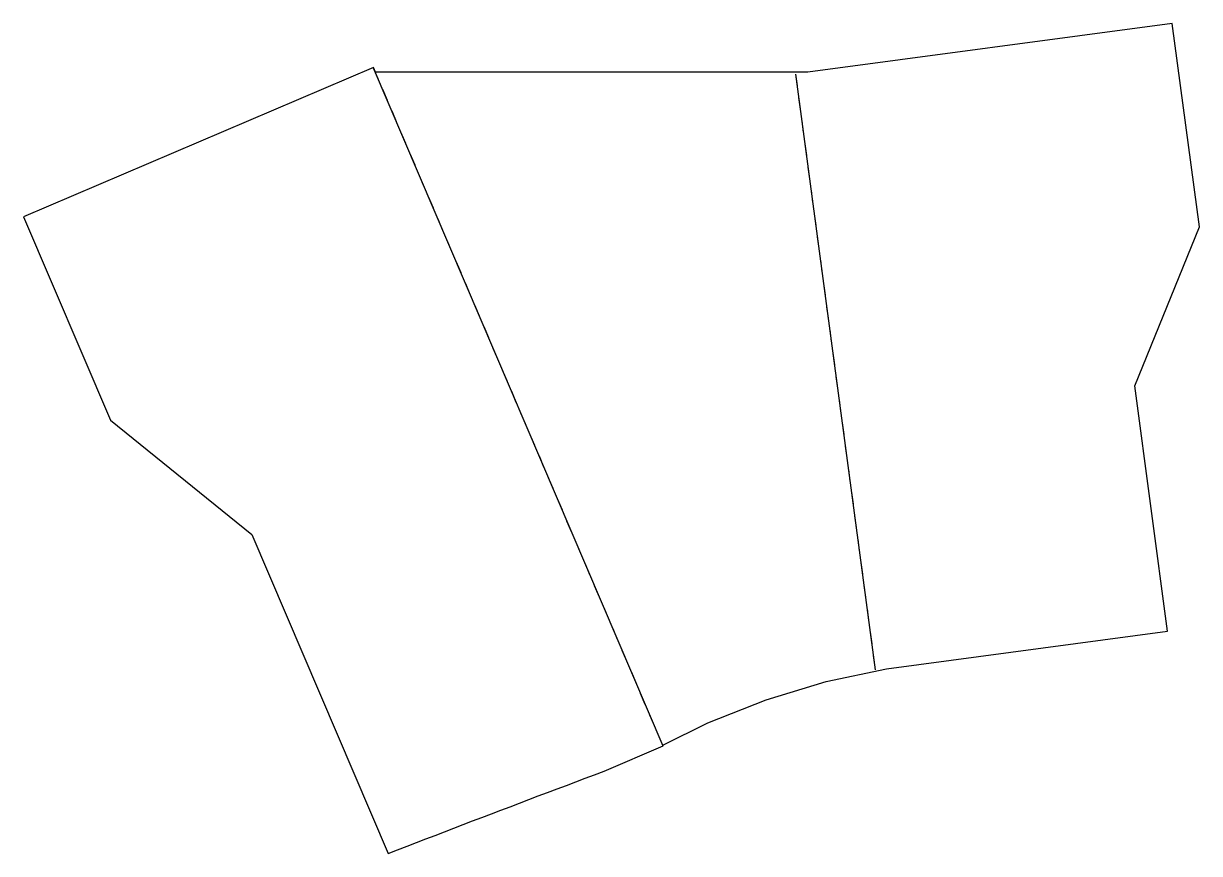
# Model space of a CAD drawing. Header units: metres. Extents: x 0 to 301, y 0 to 212.
import ezdxf

# ---------------------------------------------------------------- set-up
doc = ezdxf.new("R2010")
doc.units = ezdxf.units.M

msp = doc.modelspace()

# ---------------------------------------------------------------- linework, layer by layer
at = {"layer": 'CUT'}
msp.add_lwpolyline([(-0.09843, 162.79632), (22.12194, 110.75616), (58.31847, 81.53762), (93.17481, -0.09604), (95.63809, 0.85472), (98.03413, 1.77854), (100.4305, 2.70149), (102.82722, 3.62354), (105.22428, 4.54468), (107.62169, 5.46489), (110.01946, 6.38416), (112.4176, 7.30247), (114.81611, 8.21979), (117.21501, 9.13612), (119.61428, 10.05143), (122.01395, 10.96571), (124.41402, 11.87894), (126.8145, 12.7911), (129.21539, 13.70218), (131.6167, 14.61215), (134.01843, 15.52101), (136.4206, 16.42873), (138.8232, 17.33529), (141.22625, 18.24068), (143.62976, 19.14488), (146.03372, 20.04788), (148.43974, 20.95024), (163.56729, 27.40948), (163.49324, 27.58289), (174.9686, 33.29042), (189.90109, 39.21359), (205.27751, 43.86429), (220.71906, 47.15219), (220.71544, 47.17313), (292.63722, 56.79929), (284.24366, 119.51172), (300.80885, 160.19078), (293.84262, 212.2389), (200.57391, 199.75567), (200.5739, 199.75581), (89.97799, 199.75581), (89.43564, 201.02602), (-0.09843, 162.79632)], close=True, dxfattribs=at)
at = {"layer": 'SCORE'}
for p, q in [((89.39611, 200.92759), (90.57417, 198.16858)), ((197.43304, 199.25962), (197.83102, 196.28614)), ((91.75223, 195.40956), (92.93029, 192.65054)), ((198.229, 193.31265), (198.62697, 190.33917)), ((94.10835, 189.89152), (95.28641, 187.13251)), ((199.02495, 187.36568), (199.42293, 184.3922)), ((96.46446, 184.37349), (97.64252, 181.61447)), ((199.82091, 181.41871), (200.21888, 178.44523)), ((98.82058, 178.85545), (99.99864, 176.09644)), ((200.61686, 175.47174), (201.01484, 172.49826)), ((101.1767, 173.33742), (102.35476, 170.5784)), ((201.41281, 169.52477), (201.81079, 166.55129)), ((103.53282, 167.81938), (104.71088, 165.06037)), ((202.20877, 163.5778), (202.60675, 160.60432)), ((105.88894, 162.30135), (107.067, 159.54233)), ((108.24505, 156.78332), (109.42311, 154.0243)), ((203.00472, 157.63083), (203.4027, 154.65735)), ((110.60117, 151.26528), (111.77923, 148.50626)), ((203.80068, 151.68386), (204.19866, 148.71038)), ((112.95729, 145.74725), (114.13535, 142.98823)), ((204.59663, 145.73689), (204.99461, 142.76341)), ((115.31341, 140.22921), (116.49147, 137.47019)), ((205.39259, 139.78992), (205.79057, 136.81644)), ((117.66953, 134.71118), (118.84758, 131.95216)), ((206.18854, 133.84295), (206.58652, 130.86947)), ((120.02564, 129.19314), (121.2037, 126.43412)), ((206.9845, 127.89598), (207.38247, 124.92249)), ((122.38176, 123.67511), (123.55982, 120.91609)), ((207.78045, 121.94901), (208.17843, 118.97552)), ((124.73788, 118.15707), (125.91594, 115.39805)), ((208.57641, 116.00204), (208.97438, 113.02855)), ((127.094, 112.63904), (128.27206, 109.88002)), ((209.37236, 110.05507), (209.77034, 107.08158)), ((129.45012, 107.121), (130.62817, 104.36198)), ((210.16832, 104.1081), (210.56629, 101.13461)), ((131.80623, 101.60297), (132.98429, 98.84395)), ((210.96427, 98.16113), (211.36225, 95.18764)), ((134.16235, 96.08493), (135.34041, 93.32591)), ((136.51847, 90.5669), (137.69653, 87.80788)), ((211.76023, 92.21416), (212.1582, 89.24067)), ((138.87459, 85.04886), (140.05265, 82.28985)), ((212.55618, 86.26719), (212.95416, 83.2937)), ((141.2307, 79.53083), (142.40876, 76.77181)), ((213.35213, 80.32022), (213.75011, 77.34673)), ((143.58682, 74.01279), (144.76488, 71.25378)), ((214.14809, 74.37325), (214.54607, 71.39976)), ((145.94294, 68.49476), (147.121, 65.73574)), ((214.94404, 68.42628), (215.34202, 65.45279)), ((148.29906, 62.97672), (149.47712, 60.21771)), ((215.74, 62.47931), (216.13798, 59.50582)), ((150.65518, 57.45869), (151.83324, 54.69967)), ((216.53595, 56.53234), (216.93393, 53.55885)), ((153.01129, 51.94065), (154.18935, 49.18164)), ((217.33191, 50.58537), (217.72989, 47.61188)), ((155.36741, 46.42262), (156.54547, 43.6636)), ((157.72353, 40.90458), (158.90159, 38.14557)), ((160.07965, 35.38655), (161.25771, 32.62753)), ((162.43577, 29.86851), (163.46886, 27.449))]:
    msp.add_line(p, q, dxfattribs=at)
at = {"layer": 'SCORE2'}
for p, q in [((89.39611, 200.92759), (163.46886, 27.449)), ((197.43304, 199.25962), (217.83017, 46.86262))]:
    msp.add_line(p, q, dxfattribs=at)

doc.saveas('drawing.dxf')
